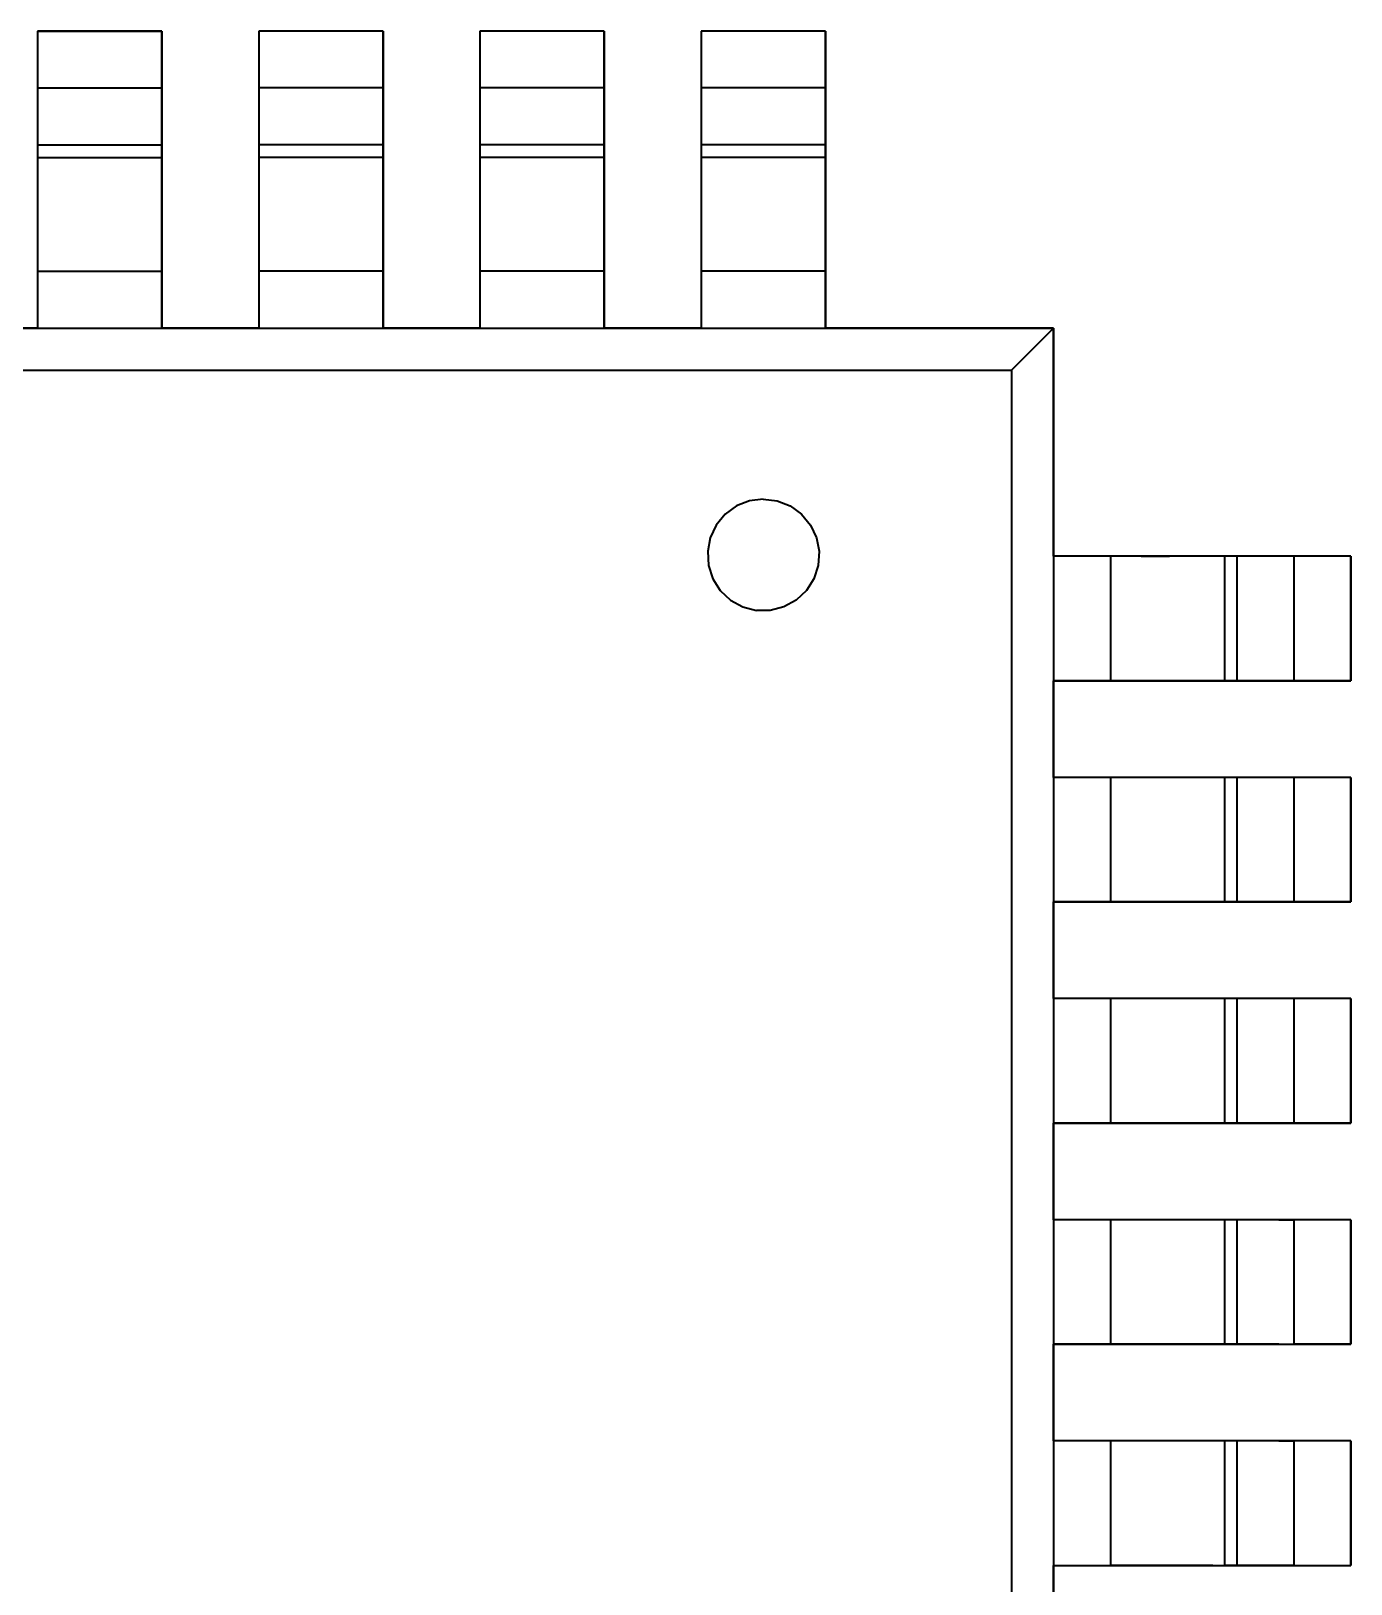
# Model space of a CAD drawing. Header units: inches. Extents: x -969 to 2045, y -594 to 12.
# Drawn here: x -779.3 to -769.75, y -176.45 to -165.22 of the extents above; entities that cross this region are included whole.
import ezdxf

# ---------------------------------------------------------------- set-up
doc = ezdxf.new("R2010")
doc.units = ezdxf.units.IN
doc.header["$MEASUREMENT"] = 0
doc.layers.add('Основная', color=7, linetype='Continuous', lineweight=40)

msp = doc.modelspace()

# ---------------------------------------------------------------- linework, layer by layer
at = {"layer": 'Основная'}
for p, q in [((-778.349, -165.217), (-779.249, -165.217)), ((-779.249, -165.217), (-779.249, -167.367)), ((-779.249, -165.217), (-779.249, -165.629)), ((-779.249, -165.217), (-778.349, -165.217)), ((-778.349, -165.217), (-779.249, -165.217)), ((-779.249, -165.217), (-779.249, -167.367)), ((-779.249, -165.217), (-779.249, -165.629)), ((-779.249, -165.217), (-778.349, -165.217)), ((-778.349, -167.367), (-778.349, -165.217)), ((-778.349, -165.217), (-778.349, -165.629)), ((-778.349, -167.367), (-778.349, -165.217)), ((-778.349, -165.217), (-778.349, -165.629)), ((-776.749, -165.217), (-777.649, -165.217)), ((-777.649, -165.217), (-777.649, -167.367)), ((-777.649, -165.217), (-777.649, -165.629)), ((-776.749, -165.217), (-777.649, -165.217)), ((-776.749, -165.217), (-777.649, -165.217)), ((-777.649, -165.217), (-777.649, -167.367)), ((-777.649, -165.217), (-777.649, -165.629)), ((-776.749, -165.217), (-777.649, -165.217)), ((-776.749, -167.367), (-776.749, -165.217)), ((-776.749, -165.217), (-776.749, -165.629)), ((-776.749, -167.367), (-776.749, -165.217)), ((-776.749, -165.217), (-776.749, -165.629)), ((-775.149, -165.217), (-776.049, -165.217)), ((-776.049, -165.217), (-776.049, -167.367)), ((-776.049, -165.217), (-776.049, -165.629)), ((-775.149, -165.217), (-776.049, -165.217)), ((-775.149, -165.217), (-776.049, -165.217)), ((-776.049, -165.217), (-776.049, -167.367)), ((-776.049, -165.217), (-776.049, -165.629)), ((-775.149, -165.217), (-776.049, -165.217)), ((-775.149, -167.367), (-775.149, -165.217)), ((-775.149, -165.217), (-775.149, -165.629)), ((-775.149, -167.367), (-775.149, -165.217)), ((-775.149, -165.217), (-775.149, -165.629)), ((-773.549, -165.217), (-774.449, -165.217)), ((-774.449, -165.217), (-774.449, -167.367)), ((-774.449, -165.217), (-774.449, -165.629)), ((-773.549, -165.217), (-774.449, -165.217)), ((-773.549, -165.217), (-774.449, -165.217)), ((-774.449, -165.217), (-774.449, -167.367)), ((-774.449, -165.217), (-774.449, -165.629)), ((-773.549, -165.217), (-774.449, -165.217)), ((-773.549, -167.367), (-773.549, -165.217)), ((-773.549, -165.217), (-773.549, -165.629)), ((-773.549, -167.367), (-773.549, -165.217)), ((-773.549, -165.217), (-773.549, -165.629)), ((-779.249, -165.629), (-779.249, -165.739)), ((-779.249, -165.629), (-778.349, -165.629)), ((-779.249, -165.629), (-779.249, -165.739)), ((-779.249, -165.629), (-778.349, -165.629)), ((-778.349, -165.629), (-778.349, -165.739)), ((-778.349, -165.629), (-778.349, -165.739)), ((-777.649, -165.629), (-777.649, -165.739)), ((-776.749, -165.629), (-777.649, -165.629)), ((-777.649, -165.629), (-777.649, -165.739)), ((-776.749, -165.629), (-777.649, -165.629)), ((-776.749, -165.629), (-776.749, -165.739)), ((-776.749, -165.629), (-776.749, -165.739)), ((-776.049, -165.629), (-776.049, -165.739)), ((-775.149, -165.629), (-776.049, -165.629)), ((-776.049, -165.629), (-776.049, -165.739)), ((-775.149, -165.629), (-776.049, -165.629)), ((-775.149, -165.629), (-775.149, -165.739)), ((-775.149, -165.629), (-775.149, -165.739)), ((-774.449, -165.629), (-774.449, -165.739)), ((-773.549, -165.629), (-774.449, -165.629)), ((-774.449, -165.629), (-774.449, -165.739)), ((-773.549, -165.629), (-774.449, -165.629)), ((-773.549, -165.629), (-773.549, -165.739)), ((-773.549, -165.629), (-773.549, -165.739)), ((-779.249, -165.739), (-779.249, -165.843)), ((-779.249, -165.739), (-779.249, -165.843)), ((-778.349, -165.739), (-778.349, -165.843)), ((-778.349, -165.739), (-778.349, -165.843)), ((-777.649, -165.739), (-777.649, -165.843)), ((-777.649, -165.739), (-777.649, -165.843)), ((-776.749, -165.739), (-776.749, -165.843)), ((-776.749, -165.739), (-776.749, -165.843)), ((-776.049, -165.739), (-776.049, -165.843)), ((-776.049, -165.739), (-776.049, -165.843)), ((-775.149, -165.739), (-775.149, -165.843)), ((-775.149, -165.739), (-775.149, -165.843)), ((-774.449, -165.739), (-774.449, -165.843)), ((-774.449, -165.739), (-774.449, -165.843)), ((-773.549, -165.739), (-773.549, -165.843)), ((-773.549, -165.739), (-773.549, -165.843)), ((-779.249, -165.843), (-779.249, -165.931)), ((-779.249, -165.843), (-779.249, -165.931)), ((-778.349, -165.843), (-778.349, -165.931)), ((-778.349, -165.843), (-778.349, -165.931)), ((-777.649, -165.843), (-777.649, -165.931)), ((-777.649, -165.843), (-777.649, -165.931)), ((-776.749, -165.843), (-776.749, -165.931)), ((-776.749, -165.843), (-776.749, -165.931)), ((-776.049, -165.843), (-776.049, -165.931)), ((-776.049, -165.843), (-776.049, -165.931)), ((-775.149, -165.843), (-775.149, -165.931)), ((-775.149, -165.843), (-775.149, -165.931)), ((-774.449, -165.843), (-774.449, -165.931)), ((-774.449, -165.843), (-774.449, -165.931)), ((-773.549, -165.843), (-773.549, -165.931)), ((-773.549, -165.843), (-773.549, -165.931)), ((-779.249, -165.931), (-779.249, -165.999)), ((-779.249, -165.931), (-779.249, -165.999)), ((-779.249, -165.999), (-779.249, -166.041)), ((-779.249, -165.999), (-779.249, -166.041)), ((-778.349, -165.931), (-778.349, -165.999)), ((-778.349, -165.931), (-778.349, -165.999)), ((-778.349, -165.999), (-778.349, -166.041)), ((-778.349, -165.999), (-778.349, -166.041)), ((-777.649, -165.931), (-777.649, -165.999)), ((-777.649, -165.931), (-777.649, -165.999)), ((-777.649, -165.999), (-777.649, -166.041)), ((-777.649, -165.999), (-777.649, -166.041)), ((-776.749, -165.931), (-776.749, -165.999)), ((-776.749, -165.931), (-776.749, -165.999)), ((-776.749, -165.999), (-776.749, -166.041)), ((-776.749, -165.999), (-776.749, -166.041)), ((-776.049, -165.931), (-776.049, -165.999)), ((-776.049, -165.931), (-776.049, -165.999)), ((-776.049, -165.999), (-776.049, -166.041)), ((-776.049, -165.999), (-776.049, -166.041)), ((-775.149, -165.931), (-775.149, -165.999)), ((-775.149, -165.931), (-775.149, -165.999)), ((-775.149, -165.999), (-775.149, -166.041)), ((-775.149, -165.999), (-775.149, -166.041)), ((-774.449, -165.931), (-774.449, -165.999)), ((-774.449, -165.931), (-774.449, -165.999)), ((-774.449, -165.999), (-774.449, -166.041)), ((-774.449, -165.999), (-774.449, -166.041)), ((-773.549, -165.931), (-773.549, -165.999)), ((-773.549, -165.931), (-773.549, -165.999)), ((-773.549, -165.999), (-773.549, -166.041)), ((-773.549, -165.999), (-773.549, -166.041)), ((-779.249, -166.041), (-779.249, -166.131)), ((-779.249, -166.041), (-778.349, -166.041)), ((-779.249, -166.041), (-779.249, -166.131)), ((-779.249, -166.041), (-778.349, -166.041)), ((-779.249, -166.131), (-779.249, -166.217)), ((-779.249, -166.131), (-778.349, -166.131)), ((-779.249, -166.131), (-779.249, -166.217)), ((-779.249, -166.131), (-778.349, -166.131)), ((-778.349, -166.041), (-778.349, -166.131)), ((-778.349, -166.041), (-778.349, -166.131)), ((-778.349, -166.131), (-778.349, -166.217)), ((-778.349, -166.131), (-778.349, -166.217)), ((-777.649, -166.041), (-777.649, -166.131)), ((-776.749, -166.041), (-777.649, -166.041)), ((-777.649, -166.041), (-777.649, -166.131)), ((-776.749, -166.041), (-777.649, -166.041)), ((-777.649, -166.131), (-777.649, -166.217)), ((-776.749, -166.131), (-777.649, -166.131)), ((-777.649, -166.131), (-777.649, -166.217)), ((-776.749, -166.131), (-777.649, -166.131)), ((-776.749, -166.041), (-776.749, -166.131)), ((-776.749, -166.041), (-776.749, -166.131)), ((-776.749, -166.131), (-776.749, -166.217)), ((-776.749, -166.131), (-776.749, -166.217)), ((-776.049, -166.041), (-776.049, -166.131)), ((-775.149, -166.041), (-776.049, -166.041)), ((-776.049, -166.041), (-776.049, -166.131)), ((-775.149, -166.041), (-776.049, -166.041)), ((-776.049, -166.131), (-776.049, -166.217)), ((-775.149, -166.131), (-776.049, -166.131)), ((-776.049, -166.131), (-776.049, -166.217)), ((-775.149, -166.131), (-776.049, -166.131)), ((-775.149, -166.041), (-775.149, -166.131)), ((-775.149, -166.041), (-775.149, -166.131)), ((-775.149, -166.131), (-775.149, -166.217)), ((-775.149, -166.131), (-775.149, -166.217)), ((-774.449, -166.041), (-774.449, -166.131)), ((-773.549, -166.041), (-774.449, -166.041)), ((-774.449, -166.041), (-774.449, -166.131)), ((-773.549, -166.041), (-774.449, -166.041)), ((-774.449, -166.131), (-774.449, -166.217)), ((-773.549, -166.131), (-774.449, -166.131)), ((-774.449, -166.131), (-774.449, -166.217)), ((-773.549, -166.131), (-774.449, -166.131)), ((-773.549, -166.041), (-773.549, -166.131)), ((-773.549, -166.041), (-773.549, -166.131)), ((-773.549, -166.131), (-773.549, -166.217)), ((-773.549, -166.131), (-773.549, -166.217)), ((-779.249, -166.217), (-779.249, -166.351)), ((-779.249, -166.217), (-779.249, -166.351)), ((-778.349, -166.217), (-778.349, -166.351)), ((-778.349, -166.217), (-778.349, -166.351)), ((-777.649, -166.217), (-777.649, -166.351)), ((-777.649, -166.217), (-777.649, -166.351)), ((-776.749, -166.217), (-776.749, -166.351)), ((-776.749, -166.217), (-776.749, -166.351)), ((-776.049, -166.217), (-776.049, -166.351)), ((-776.049, -166.217), (-776.049, -166.351)), ((-775.149, -166.217), (-775.149, -166.351)), ((-775.149, -166.217), (-775.149, -166.351)), ((-774.449, -166.217), (-774.449, -166.351)), ((-774.449, -166.217), (-774.449, -166.351)), ((-773.549, -166.217), (-773.549, -166.351)), ((-773.549, -166.217), (-773.549, -166.351)), ((-779.249, -166.351), (-779.249, -166.529)), ((-779.249, -166.351), (-779.249, -166.529)), ((-778.349, -166.351), (-778.349, -166.529)), ((-778.349, -166.351), (-778.349, -166.529)), ((-777.649, -166.351), (-777.649, -166.529)), ((-777.649, -166.351), (-777.649, -166.529)), ((-776.749, -166.351), (-776.749, -166.529)), ((-776.749, -166.351), (-776.749, -166.529)), ((-776.049, -166.351), (-776.049, -166.529)), ((-776.049, -166.351), (-776.049, -166.529)), ((-775.149, -166.351), (-775.149, -166.529)), ((-775.149, -166.351), (-775.149, -166.529)), ((-774.449, -166.351), (-774.449, -166.529)), ((-774.449, -166.351), (-774.449, -166.529)), ((-773.549, -166.351), (-773.549, -166.529)), ((-773.549, -166.351), (-773.549, -166.529)), ((-779.249, -166.529), (-779.249, -166.735)), ((-779.249, -166.529), (-779.249, -166.735)), ((-778.349, -166.529), (-778.349, -166.735)), ((-778.349, -166.529), (-778.349, -166.735)), ((-777.649, -166.529), (-777.649, -166.735)), ((-777.649, -166.529), (-777.649, -166.735)), ((-776.749, -166.529), (-776.749, -166.735)), ((-776.749, -166.529), (-776.749, -166.735)), ((-776.049, -166.529), (-776.049, -166.735)), ((-776.049, -166.529), (-776.049, -166.735)), ((-775.149, -166.529), (-775.149, -166.735)), ((-775.149, -166.529), (-775.149, -166.735)), ((-774.449, -166.529), (-774.449, -166.735)), ((-774.449, -166.529), (-774.449, -166.735)), ((-773.549, -166.529), (-773.549, -166.735)), ((-773.549, -166.529), (-773.549, -166.735)), ((-779.249, -166.735), (-779.249, -166.955)), ((-779.249, -166.735), (-779.249, -166.955)), ((-778.349, -166.735), (-778.349, -166.955)), ((-778.349, -166.735), (-778.349, -166.955)), ((-777.649, -166.735), (-777.649, -166.955)), ((-777.649, -166.735), (-777.649, -166.955)), ((-776.749, -166.735), (-776.749, -166.955)), ((-776.749, -166.735), (-776.749, -166.955)), ((-776.049, -166.735), (-776.049, -166.955)), ((-776.049, -166.735), (-776.049, -166.955)), ((-775.149, -166.735), (-775.149, -166.955)), ((-775.149, -166.735), (-775.149, -166.955)), ((-774.449, -166.735), (-774.449, -166.955)), ((-774.449, -166.735), (-774.449, -166.955)), ((-773.549, -166.735), (-773.549, -166.955)), ((-773.549, -166.735), (-773.549, -166.955)), ((-779.249, -166.955), (-779.249, -167.367)), ((-779.249, -166.955), (-778.349, -166.955)), ((-779.249, -166.955), (-779.249, -167.367)), ((-779.249, -166.955), (-778.349, -166.955)), ((-778.349, -166.955), (-778.349, -167.367)), ((-778.349, -166.955), (-778.349, -167.367)), ((-777.649, -166.955), (-777.649, -167.367)), ((-776.749, -166.955), (-777.649, -166.955)), ((-777.649, -166.955), (-777.649, -167.367)), ((-776.749, -166.955), (-777.649, -166.955)), ((-776.749, -166.955), (-776.749, -167.367)), ((-776.749, -166.955), (-776.749, -167.367)), ((-776.049, -166.955), (-776.049, -167.367)), ((-775.149, -166.955), (-776.049, -166.955)), ((-776.049, -166.955), (-776.049, -167.367)), ((-775.149, -166.955), (-776.049, -166.955)), ((-775.149, -166.955), (-775.149, -167.367)), ((-775.149, -166.955), (-775.149, -167.367)), ((-774.449, -166.955), (-774.449, -167.367)), ((-773.549, -166.955), (-774.449, -166.955)), ((-774.449, -166.955), (-774.449, -167.367)), ((-773.549, -166.955), (-774.449, -166.955)), ((-773.549, -166.955), (-773.549, -167.367)), ((-773.549, -166.955), (-773.549, -167.367)), ((-792.099, -167.367), (-771.899, -167.367)), ((-792.099, -167.367), (-771.899, -167.367)), ((-779.249, -167.367), (-779.949, -167.367)), ((-779.249, -167.367), (-779.949, -167.367)), ((-777.649, -167.367), (-778.349, -167.367)), ((-777.649, -167.367), (-778.349, -167.367)), ((-776.049, -167.367), (-776.749, -167.367)), ((-776.049, -167.367), (-776.749, -167.367)), ((-774.449, -167.367), (-775.149, -167.367)), ((-774.449, -167.367), (-775.149, -167.367)), ((-771.899, -167.367), (-773.549, -167.367)), ((-771.899, -167.367), (-773.549, -167.367)), ((-771.899, -167.367), (-772.203, -167.671)), ((-771.899, -167.367), (-772.203, -167.671)), ((-771.899, -169.017), (-771.899, -167.367)), ((-771.899, -167.367), (-771.899, -187.567)), ((-771.899, -169.017), (-771.899, -167.367)), ((-771.899, -167.367), (-771.899, -187.567)), ((-791.795, -167.671), (-772.203, -167.671)), ((-791.795, -167.671), (-772.203, -167.671)), ((-772.203, -167.671), (-772.203, -187.263)), ((-772.203, -167.671), (-772.203, -187.263)), ((-774.099, -168.615), (-774.193, -168.653)), ((-774.099, -168.615), (-774.193, -168.653)), ((-773.999, -168.603), (-774.099, -168.615)), ((-773.999, -168.603), (-774.099, -168.615)), ((-773.999, -168.603), (-773.899, -168.615)), ((-773.999, -168.603), (-773.899, -168.615)), ((-773.899, -168.615), (-773.805, -168.653)), ((-773.899, -168.615), (-773.805, -168.653)), ((-774.275, -168.713), (-774.339, -168.791)), ((-774.275, -168.713), (-774.339, -168.791)), ((-774.193, -168.653), (-774.275, -168.713)), ((-774.193, -168.653), (-774.275, -168.713)), ((-773.805, -168.653), (-773.723, -168.713)), ((-773.805, -168.653), (-773.723, -168.713)), ((-773.723, -168.713), (-773.657, -168.791)), ((-773.723, -168.713), (-773.657, -168.791)), ((-774.339, -168.791), (-774.383, -168.883)), ((-774.339, -168.791), (-774.383, -168.883)), ((-773.657, -168.791), (-773.615, -168.883)), ((-773.657, -168.791), (-773.615, -168.883)), ((-774.383, -168.883), (-774.401, -168.981)), ((-774.383, -168.883), (-774.401, -168.981)), ((-773.615, -168.883), (-773.595, -168.981)), ((-773.615, -168.883), (-773.595, -168.981)), ((-774.401, -168.981), (-774.395, -169.083)), ((-774.401, -168.981), (-774.395, -169.083)), ((-773.595, -168.981), (-773.601, -169.083)), ((-773.595, -168.981), (-773.601, -169.083)), ((-769.749, -169.017), (-771.899, -169.017)), ((-771.487, -169.017), (-771.899, -169.017)), ((-769.749, -169.017), (-771.899, -169.017)), ((-771.487, -169.017), (-771.899, -169.017)), ((-771.265, -169.017), (-771.487, -169.017)), ((-771.487, -169.017), (-771.487, -169.917)), ((-771.265, -169.017), (-771.487, -169.017)), ((-771.487, -169.017), (-771.487, -169.917)), ((-771.265, -169.017), (-771.061, -169.017)), ((-771.265, -169.017), (-771.061, -169.017)), ((-770.883, -169.017), (-771.061, -169.017)), ((-770.883, -169.017), (-771.061, -169.017)), ((-770.747, -169.017), (-770.883, -169.017)), ((-770.747, -169.017), (-770.883, -169.017)), ((-770.663, -169.017), (-770.747, -169.017)), ((-770.663, -169.017), (-770.747, -169.017)), ((-770.573, -169.017), (-770.663, -169.017)), ((-770.663, -169.017), (-770.663, -169.917)), ((-770.573, -169.017), (-770.663, -169.017)), ((-770.663, -169.017), (-770.663, -169.917)), ((-770.531, -169.017), (-770.573, -169.017)), ((-770.573, -169.017), (-770.573, -169.917)), ((-770.531, -169.017), (-770.573, -169.017)), ((-770.573, -169.017), (-770.573, -169.917)), ((-770.463, -169.017), (-770.531, -169.017)), ((-770.463, -169.017), (-770.531, -169.017)), ((-770.375, -169.017), (-770.463, -169.017)), ((-770.375, -169.017), (-770.463, -169.017)), ((-770.271, -169.017), (-770.375, -169.017)), ((-770.271, -169.017), (-770.375, -169.017)), ((-770.161, -169.017), (-770.271, -169.017)), ((-770.161, -169.017), (-770.271, -169.017)), ((-769.749, -169.017), (-770.161, -169.017)), ((-770.161, -169.017), (-770.161, -169.917)), ((-769.749, -169.017), (-770.161, -169.017)), ((-770.161, -169.017), (-770.161, -169.917)), ((-769.749, -169.917), (-769.749, -169.017)), ((-769.749, -169.017), (-769.749, -169.917)), ((-769.749, -169.917), (-769.749, -169.017)), ((-769.749, -169.017), (-769.749, -169.917)), ((-774.395, -169.083), (-774.365, -169.179)), ((-774.395, -169.083), (-774.365, -169.179)), ((-774.365, -169.179), (-774.311, -169.265)), ((-774.365, -169.179), (-774.311, -169.265)), ((-773.633, -169.179), (-773.687, -169.265)), ((-773.633, -169.179), (-773.687, -169.265)), ((-773.601, -169.083), (-773.633, -169.179)), ((-773.601, -169.083), (-773.633, -169.179)), ((-774.311, -169.265), (-774.237, -169.335)), ((-774.311, -169.265), (-774.237, -169.335)), ((-773.687, -169.265), (-773.761, -169.335)), ((-773.687, -169.265), (-773.761, -169.335)), ((-774.237, -169.335), (-774.147, -169.383)), ((-774.237, -169.335), (-774.147, -169.383)), ((-774.147, -169.383), (-774.049, -169.409)), ((-774.147, -169.383), (-774.049, -169.409)), ((-773.851, -169.383), (-773.949, -169.409)), ((-773.851, -169.383), (-773.949, -169.409)), ((-773.761, -169.335), (-773.851, -169.383)), ((-773.761, -169.335), (-773.851, -169.383)), ((-773.949, -169.409), (-774.049, -169.409)), ((-773.949, -169.409), (-774.049, -169.409)), ((-771.899, -170.617), (-771.899, -169.917)), ((-771.899, -169.917), (-769.749, -169.917)), ((-771.487, -169.917), (-771.899, -169.917)), ((-771.899, -170.617), (-771.899, -169.917)), ((-771.899, -169.917), (-769.749, -169.917)), ((-771.487, -169.917), (-771.899, -169.917)), ((-771.265, -169.917), (-771.487, -169.917)), ((-771.265, -169.917), (-771.487, -169.917)), ((-771.061, -169.917), (-771.265, -169.917)), ((-771.061, -169.917), (-771.265, -169.917)), ((-770.883, -169.917), (-771.061, -169.917)), ((-770.883, -169.917), (-771.061, -169.917)), ((-770.747, -169.917), (-770.883, -169.917)), ((-770.747, -169.917), (-770.883, -169.917)), ((-770.663, -169.917), (-770.747, -169.917)), ((-770.663, -169.917), (-770.747, -169.917)), ((-770.573, -169.917), (-770.663, -169.917)), ((-770.573, -169.917), (-770.663, -169.917)), ((-770.531, -169.917), (-770.573, -169.917)), ((-770.531, -169.917), (-770.573, -169.917)), ((-770.463, -169.917), (-770.531, -169.917)), ((-770.463, -169.917), (-770.531, -169.917)), ((-770.375, -169.917), (-770.463, -169.917)), ((-770.375, -169.917), (-770.463, -169.917)), ((-770.271, -169.917), (-770.375, -169.917)), ((-770.271, -169.917), (-770.375, -169.917)), ((-770.161, -169.917), (-770.271, -169.917)), ((-770.161, -169.917), (-770.271, -169.917)), ((-769.749, -169.917), (-770.161, -169.917)), ((-769.749, -169.917), (-770.161, -169.917)), ((-769.749, -170.617), (-771.899, -170.617)), ((-771.487, -170.617), (-771.899, -170.617)), ((-769.749, -170.617), (-771.899, -170.617)), ((-771.487, -170.617), (-771.899, -170.617)), ((-771.265, -170.617), (-771.487, -170.617)), ((-771.487, -170.617), (-771.487, -171.517)), ((-771.265, -170.617), (-771.487, -170.617)), ((-771.487, -170.617), (-771.487, -171.517)), ((-771.061, -170.617), (-771.265, -170.617)), ((-771.061, -170.617), (-771.265, -170.617)), ((-770.883, -170.617), (-771.061, -170.617)), ((-770.883, -170.617), (-771.061, -170.617)), ((-770.747, -170.617), (-770.883, -170.617)), ((-770.747, -170.617), (-770.883, -170.617)), ((-770.663, -170.617), (-770.747, -170.617)), ((-770.663, -170.617), (-770.747, -170.617)), ((-770.573, -170.617), (-770.663, -170.617)), ((-770.663, -170.617), (-770.663, -171.517)), ((-770.573, -170.617), (-770.663, -170.617)), ((-770.663, -170.617), (-770.663, -171.517)), ((-770.531, -170.617), (-770.573, -170.617)), ((-770.573, -170.617), (-770.573, -171.517)), ((-770.531, -170.617), (-770.573, -170.617)), ((-770.573, -170.617), (-770.573, -171.517)), ((-770.463, -170.617), (-770.531, -170.617)), ((-770.463, -170.617), (-770.531, -170.617)), ((-770.375, -170.617), (-770.463, -170.617)), ((-770.375, -170.617), (-770.463, -170.617)), ((-770.271, -170.617), (-770.375, -170.617)), ((-770.271, -170.617), (-770.375, -170.617)), ((-770.161, -170.617), (-770.271, -170.617)), ((-770.161, -170.617), (-770.271, -170.617)), ((-769.749, -170.617), (-770.161, -170.617)), ((-770.161, -170.617), (-770.161, -171.517)), ((-769.749, -170.617), (-770.161, -170.617)), ((-770.161, -170.617), (-770.161, -171.517)), ((-769.749, -171.517), (-769.749, -170.617)), ((-769.749, -170.617), (-769.749, -171.517)), ((-769.749, -171.517), (-769.749, -170.617)), ((-769.749, -170.617), (-769.749, -171.517)), ((-771.899, -172.217), (-771.899, -171.517)), ((-771.899, -171.517), (-769.749, -171.517)), ((-771.487, -171.517), (-771.899, -171.517)), ((-771.899, -172.217), (-771.899, -171.517)), ((-771.899, -171.517), (-769.749, -171.517)), ((-771.487, -171.517), (-771.899, -171.517)), ((-771.265, -171.517), (-771.487, -171.517)), ((-771.265, -171.517), (-771.487, -171.517)), ((-771.061, -171.517), (-771.265, -171.517)), ((-771.061, -171.517), (-771.265, -171.517)), ((-770.883, -171.517), (-771.061, -171.517)), ((-770.883, -171.517), (-771.061, -171.517)), ((-770.747, -171.517), (-770.883, -171.517)), ((-770.747, -171.517), (-770.883, -171.517)), ((-770.663, -171.517), (-770.747, -171.517)), ((-770.663, -171.517), (-770.747, -171.517)), ((-770.573, -171.517), (-770.663, -171.517)), ((-770.573, -171.517), (-770.663, -171.517)), ((-770.531, -171.517), (-770.573, -171.517)), ((-770.531, -171.517), (-770.573, -171.517)), ((-770.463, -171.517), (-770.531, -171.517)), ((-770.463, -171.517), (-770.531, -171.517)), ((-770.375, -171.517), (-770.463, -171.517)), ((-770.375, -171.517), (-770.463, -171.517)), ((-770.271, -171.517), (-770.375, -171.517)), ((-770.271, -171.517), (-770.375, -171.517)), ((-770.161, -171.517), (-770.271, -171.517)), ((-770.161, -171.517), (-770.271, -171.517)), ((-769.749, -171.517), (-770.161, -171.517)), ((-769.749, -171.517), (-770.161, -171.517)), ((-769.749, -172.217), (-771.899, -172.217)), ((-771.487, -172.217), (-771.899, -172.217)), ((-769.749, -172.217), (-771.899, -172.217)), ((-771.487, -172.217), (-771.899, -172.217)), ((-771.265, -172.217), (-771.487, -172.217)), ((-771.487, -172.217), (-771.487, -173.117)), ((-771.265, -172.217), (-771.487, -172.217)), ((-771.487, -172.217), (-771.487, -173.117)), ((-771.061, -172.217), (-771.265, -172.217)), ((-771.061, -172.217), (-771.265, -172.217)), ((-770.883, -172.217), (-771.061, -172.217)), ((-770.883, -172.217), (-771.061, -172.217)), ((-770.747, -172.217), (-770.883, -172.217)), ((-770.747, -172.217), (-770.883, -172.217)), ((-770.663, -172.217), (-770.747, -172.217)), ((-770.663, -172.217), (-770.747, -172.217)), ((-770.573, -172.217), (-770.663, -172.217)), ((-770.663, -172.217), (-770.663, -173.117)), ((-770.573, -172.217), (-770.663, -172.217)), ((-770.663, -172.217), (-770.663, -173.117)), ((-770.531, -172.217), (-770.573, -172.217)), ((-770.573, -172.217), (-770.573, -173.117)), ((-770.531, -172.217), (-770.573, -172.217)), ((-770.573, -172.217), (-770.573, -173.117)), ((-770.463, -172.217), (-770.531, -172.217)), ((-770.463, -172.217), (-770.531, -172.217)), ((-770.375, -172.217), (-770.463, -172.217)), ((-770.375, -172.217), (-770.463, -172.217)), ((-770.271, -172.217), (-770.375, -172.217)), ((-770.271, -172.217), (-770.375, -172.217)), ((-770.161, -172.217), (-770.271, -172.217)), ((-770.161, -172.217), (-770.271, -172.217)), ((-769.749, -172.217), (-770.161, -172.217)), ((-770.161, -172.217), (-770.161, -173.117)), ((-769.749, -172.217), (-770.161, -172.217)), ((-770.161, -172.217), (-770.161, -173.117)), ((-769.749, -173.117), (-769.749, -172.217)), ((-769.749, -172.217), (-769.749, -173.117)), ((-769.749, -173.117), (-769.749, -172.217)), ((-769.749, -172.217), (-769.749, -173.117)), ((-771.899, -173.817), (-771.899, -173.117)), ((-771.899, -173.117), (-769.749, -173.117)), ((-771.487, -173.117), (-771.899, -173.117)), ((-771.899, -173.817), (-771.899, -173.117)), ((-771.899, -173.117), (-769.749, -173.117)), ((-771.487, -173.117), (-771.899, -173.117)), ((-771.265, -173.117), (-771.487, -173.117)), ((-771.265, -173.117), (-771.487, -173.117)), ((-771.061, -173.117), (-771.265, -173.117)), ((-771.061, -173.117), (-771.265, -173.117)), ((-770.883, -173.117), (-771.061, -173.117)), ((-770.883, -173.117), (-771.061, -173.117)), ((-770.747, -173.117), (-770.883, -173.117)), ((-770.747, -173.117), (-770.883, -173.117)), ((-770.663, -173.117), (-770.747, -173.117)), ((-770.663, -173.117), (-770.747, -173.117)), ((-770.573, -173.117), (-770.663, -173.117)), ((-770.573, -173.117), (-770.663, -173.117)), ((-770.531, -173.117), (-770.573, -173.117)), ((-770.531, -173.117), (-770.573, -173.117)), ((-770.463, -173.117), (-770.531, -173.117)), ((-770.463, -173.117), (-770.531, -173.117)), ((-770.375, -173.117), (-770.463, -173.117)), ((-770.375, -173.117), (-770.463, -173.117)), ((-770.271, -173.117), (-770.375, -173.117)), ((-770.271, -173.117), (-770.375, -173.117)), ((-770.161, -173.117), (-770.271, -173.117)), ((-770.161, -173.117), (-770.271, -173.117)), ((-769.749, -173.117), (-770.161, -173.117)), ((-769.749, -173.117), (-770.161, -173.117)), ((-769.749, -173.817), (-771.899, -173.817)), ((-771.487, -173.817), (-771.899, -173.817)), ((-769.749, -173.817), (-771.899, -173.817)), ((-771.487, -173.817), (-771.899, -173.817)), ((-771.265, -173.817), (-771.487, -173.817)), ((-771.487, -173.817), (-771.487, -174.717)), ((-771.265, -173.817), (-771.487, -173.817)), ((-771.487, -173.817), (-771.487, -174.717)), ((-771.061, -173.817), (-771.265, -173.817)), ((-771.061, -173.817), (-771.265, -173.817)), ((-770.883, -173.817), (-771.061, -173.817)), ((-770.883, -173.817), (-771.061, -173.817)), ((-770.747, -173.817), (-770.883, -173.817)), ((-770.747, -173.817), (-770.883, -173.817)), ((-770.663, -173.817), (-770.747, -173.817)), ((-770.663, -173.817), (-770.747, -173.817)), ((-770.573, -173.817), (-770.663, -173.817)), ((-770.663, -173.817), (-770.663, -174.717)), ((-770.573, -173.817), (-770.663, -173.817)), ((-770.663, -173.817), (-770.663, -174.717)), ((-770.531, -173.817), (-770.573, -173.817)), ((-770.573, -173.817), (-770.573, -174.717)), ((-770.531, -173.817), (-770.573, -173.817)), ((-770.573, -173.817), (-770.573, -174.717)), ((-770.463, -173.817), (-770.531, -173.817)), ((-770.463, -173.817), (-770.531, -173.817)), ((-770.375, -173.817), (-770.463, -173.817)), ((-770.375, -173.817), (-770.463, -173.817)), ((-770.271, -173.817), (-770.375, -173.817)), ((-770.271, -173.817), (-770.375, -173.817)), ((-770.271, -173.817), (-770.161, -173.817)), ((-770.271, -173.817), (-770.161, -173.817)), ((-769.749, -173.817), (-770.161, -173.817)), ((-770.161, -173.817), (-770.161, -174.717)), ((-769.749, -173.817), (-770.161, -173.817)), ((-770.161, -173.817), (-770.161, -174.717)), ((-769.749, -174.717), (-769.749, -173.817)), ((-769.749, -173.817), (-769.749, -174.717)), ((-769.749, -174.717), (-769.749, -173.817)), ((-769.749, -173.817), (-769.749, -174.717)), ((-771.899, -175.417), (-771.899, -174.717)), ((-771.899, -174.717), (-769.749, -174.717)), ((-771.487, -174.717), (-771.899, -174.717)), ((-771.899, -175.417), (-771.899, -174.717)), ((-771.899, -174.717), (-769.749, -174.717)), ((-771.487, -174.717), (-771.899, -174.717)), ((-771.265, -174.717), (-771.487, -174.717)), ((-771.265, -174.717), (-771.487, -174.717)), ((-771.061, -174.717), (-771.265, -174.717)), ((-771.061, -174.717), (-771.265, -174.717)), ((-770.883, -174.717), (-771.061, -174.717)), ((-770.883, -174.717), (-771.061, -174.717)), ((-770.747, -174.717), (-770.883, -174.717)), ((-770.747, -174.717), (-770.883, -174.717)), ((-770.663, -174.717), (-770.747, -174.717)), ((-770.663, -174.717), (-770.747, -174.717)), ((-770.573, -174.717), (-770.663, -174.717)), ((-770.573, -174.717), (-770.663, -174.717)), ((-770.531, -174.717), (-770.573, -174.717)), ((-770.531, -174.717), (-770.573, -174.717)), ((-770.463, -174.717), (-770.531, -174.717)), ((-770.463, -174.717), (-770.531, -174.717)), ((-770.375, -174.717), (-770.463, -174.717)), ((-770.375, -174.717), (-770.463, -174.717)), ((-770.271, -174.717), (-770.375, -174.717)), ((-770.271, -174.717), (-770.375, -174.717)), ((-770.271, -174.717), (-770.161, -174.717)), ((-770.271, -174.717), (-770.161, -174.717)), ((-769.749, -174.717), (-770.161, -174.717)), ((-769.749, -174.717), (-770.161, -174.717)), ((-769.749, -175.417), (-771.899, -175.417)), ((-771.487, -175.417), (-771.899, -175.417)), ((-769.749, -175.417), (-771.899, -175.417)), ((-771.487, -175.417), (-771.899, -175.417)), ((-771.265, -175.417), (-771.487, -175.417)), ((-771.487, -175.417), (-771.487, -176.317)), ((-771.265, -175.417), (-771.487, -175.417)), ((-771.487, -175.417), (-771.487, -176.317)), ((-771.061, -175.417), (-771.265, -175.417)), ((-771.061, -175.417), (-771.265, -175.417)), ((-770.883, -175.417), (-771.061, -175.417)), ((-770.883, -175.417), (-771.061, -175.417)), ((-770.747, -175.417), (-770.883, -175.417)), ((-770.747, -175.417), (-770.883, -175.417)), ((-770.663, -175.417), (-770.747, -175.417)), ((-770.663, -175.417), (-770.747, -175.417)), ((-770.573, -175.417), (-770.663, -175.417)), ((-770.663, -175.417), (-770.663, -176.317)), ((-770.573, -175.417), (-770.663, -175.417)), ((-770.663, -175.417), (-770.663, -176.317)), ((-770.531, -175.417), (-770.573, -175.417)), ((-770.573, -175.417), (-770.573, -176.317)), ((-770.531, -175.417), (-770.573, -175.417)), ((-770.573, -175.417), (-770.573, -176.317)), ((-770.463, -175.417), (-770.531, -175.417)), ((-770.463, -175.417), (-770.531, -175.417)), ((-770.375, -175.417), (-770.463, -175.417)), ((-770.375, -175.417), (-770.463, -175.417)), ((-770.271, -175.417), (-770.375, -175.417)), ((-770.271, -175.417), (-770.375, -175.417)), ((-770.271, -175.417), (-770.161, -175.417)), ((-770.271, -175.417), (-770.161, -175.417)), ((-769.749, -175.417), (-770.161, -175.417)), ((-770.161, -175.417), (-770.161, -176.317)), ((-769.749, -175.417), (-770.161, -175.417)), ((-770.161, -175.417), (-770.161, -176.317)), ((-769.749, -176.317), (-769.749, -175.417)), ((-769.749, -175.417), (-769.749, -176.317)), ((-769.749, -176.317), (-769.749, -175.417)), ((-769.749, -175.417), (-769.749, -176.317)), ((-771.899, -177.017), (-771.899, -176.317)), ((-771.899, -176.317), (-769.749, -176.317)), ((-771.899, -176.317), (-771.487, -176.317)), ((-771.899, -177.017), (-771.899, -176.317)), ((-771.899, -176.317), (-769.749, -176.317)), ((-771.899, -176.317), (-771.487, -176.317)), ((-771.265, -176.317), (-771.487, -176.317)), ((-771.265, -176.317), (-771.487, -176.317)), ((-771.061, -176.317), (-771.265, -176.317)), ((-771.061, -176.317), (-771.265, -176.317)), ((-770.883, -176.317), (-771.061, -176.317)), ((-770.883, -176.317), (-771.061, -176.317)), ((-770.747, -176.317), (-770.883, -176.317)), ((-770.747, -176.317), (-770.883, -176.317)), ((-770.747, -176.317), (-770.663, -176.317)), ((-770.747, -176.317), (-770.663, -176.317)), ((-770.573, -176.317), (-770.663, -176.317)), ((-770.573, -176.317), (-770.663, -176.317)), ((-770.531, -176.317), (-770.573, -176.317)), ((-770.531, -176.317), (-770.573, -176.317)), ((-770.463, -176.317), (-770.531, -176.317)), ((-770.463, -176.317), (-770.531, -176.317)), ((-770.375, -176.317), (-770.463, -176.317)), ((-770.375, -176.317), (-770.463, -176.317)), ((-770.271, -176.317), (-770.375, -176.317)), ((-770.271, -176.317), (-770.375, -176.317)), ((-770.161, -176.317), (-770.271, -176.317)), ((-770.161, -176.317), (-770.271, -176.317)), ((-770.161, -176.317), (-769.749, -176.317)), ((-770.161, -176.317), (-769.749, -176.317))]:
    msp.add_line(p, q, dxfattribs=at)

doc.saveas('drawing.dxf')
